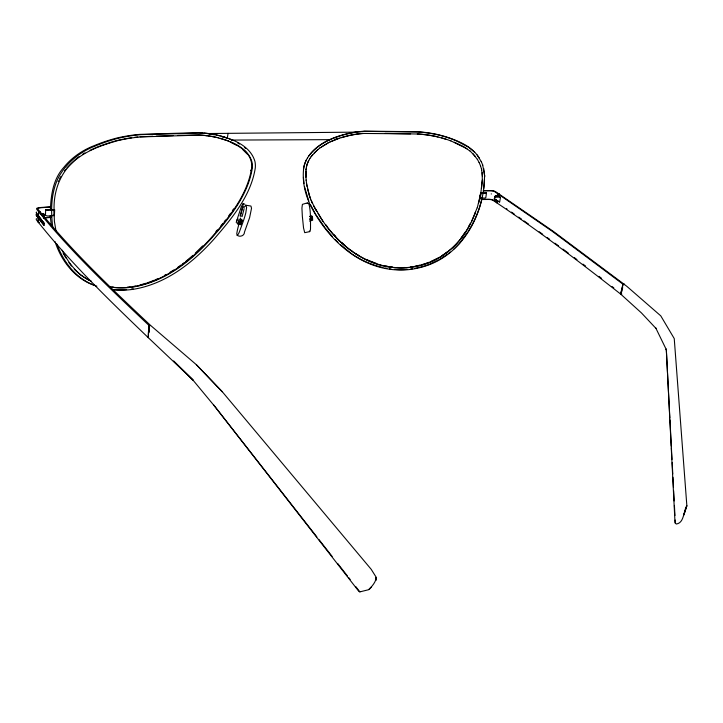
<?xml version="1.0" encoding="UTF-8"?>
<svg xmlns="http://www.w3.org/2000/svg" width="723" height="723" viewBox="0 0 723 723"><rect width="100%" height="100%" fill="white"/><g stroke="black" fill="none" stroke-linecap="round" stroke-linejoin="round"><path stroke-width="1.08" d="M305.928 171.017L306.091 180.325M54.044 210.872L54.397 221.328L56.051 231.36M43.154 216.105C46.019 214.297 42.53 213.773 40.678 213.764M51.505 209.399L45.666 209.797L45.45 215.463L47.474 215.978A5.938 2.024 3.3 0 0 49.047 215.942L54.406 215.571L54.641 209.914L51.342 209.417M54.406 215.571L54.324 209.498M239.584 221.545L239.105 222.621M239.06 222.431L240.886 222.304L240.09 222.883M240.587 222.458L240.614 221.997M148.92 332.707L149.254 328.305M149.137 331.73L149.309 329.534M50.583 206.841L42.422 207.384A20.904 7.149 3.4 0 0 38.156 207.817L36.647 208.36A14.659 4.962 3.5 0 0 36.756 209.345C70.592 251.369 109.986 288.649 149.191 325.621A71.387 55.599 -48.2 0 0 148.586 330.176L148.387 332.697A71.441 55.635 -48.2 0 0 148.278 337.659C109.227 300.181 69.986 262.386 36.394 219.855A14.614 5.052 3.3 0 1 36.286 218.861L36.521 218.644M148.721 330.303L148.522 332.824A71.45 55.644 -48.2 0 0 148.414 337.786L193.113 380.162L173.619 361.03L192.598 379.638L214.125 405.648M50.393 209.932C50.962 194.839 53.213 178.87 63.886 167.293C71.803 157.451 82.503 150.158 94.243 145.63A148.016 106.362 -42.3 0 1 116.656 138.084A155.671 116.466 -39.3 0 1 139.873 134.37L198.418 132.616L207.555 133.511A121.265 96.746 -29.1 0 1 215.093 134.704M303.452 169.76L303.994 166.552A24.347 18.572 -51.7 0 1 306.389 159.837M54.08 209.923C53.43 190.149 61.075 170.294 77.397 158.454C89.318 149.462 103.796 144.555 118.021 140.578A152.508 114.062 -39.3 0 1 140.714 136.927L199.367 135.111A116.177 91.631 -35.4 0 1 206.525 135.707M306.019 169.634L306.118 168.884M303.552 169.471C302.476 180.325 304.537 191.387 308.712 201.428M306.064 169.489L305.892 177.298M482.286 179.982L480.795 193.384L478.716 202.982M481.446 188.586L482.331 180.126L482.151 172.716M484.509 179.783C482.991 214.397 463.931 250.764 430.628 264.175A80.705 76.277 -74.3 0 1 417.614 268.143L415.029 268.685A85.377 78.843 -74.1 0 1 396.963 269.923C357.795 268.097 326.498 237.759 309.941 204.248M483.705 188.613L484.654 175.978L483.714 168.459M50.628 215.897L50.375 217.46L51.351 217.289M227.284 138.165L228.079 133.348M303.506 169.101L303.895 166.832A24.374 18.59 -51.7 0 1 306.299 160.117L307.582 157.668M306.073 169.028L306.48 166.778A22.666 17.28 -51.7 0 1 308.721 160.533M482.331 192.815L486.516 192.779L485.793 197.777L485.25 198.012A4.763 1.446 10.1 0 1 484.229 198.084L479.756 197.786L480.614 193.05L482.404 193.186M480.253 198.12L481.129 193.375L480.614 193.05M498.048 196.032C491.559 197.198 498.427 193.077 500.479 197.569L499.638 201.97A7.727 2.377 10.3 0 0 494.939 200.687L495.165 199.494L496.258 199.476M496.837 200.361L496.43 202.539L497.288 202.503M497.668 195.996L498.075 193.818L498.942 193.782A52.074 40.488 -56.2 0 1 498.906 194.144M496.773 202.765L497.18 200.578M497.804 197.307L498.427 194.035L499.295 194.008A52.101 40.497 -56.2 0 1 499.25 194.37M480.741 193.24L477.297 207.763M310.321 219.349L310.33 218.536M311.703 218.762L310.7 219.602M36.521 214.388L36.457 214.496A14.623 5.016 3.4 0 0 36.557 215.49L44.175 225.341L44.329 223.497L36.385 213.294A14.722 5.025 3.4 0 1 36.277 212.3L36.53 212.074M244.13 208.595L242.097 216.575M621.635 294.017L620.596 294.044L622.955 284.175L552.372 231.396L494.903 191.812A11.405 3.434 10.1 0 0 493.348 191.089L491.902 190.854A15.219 4.591 10.3 0 0 489.064 190.782L483.651 190.809M666.254 349.489L666.452 349.923L655.77 327.989L656.059 328.495L641.428 312.914L620.723 294.144L623.081 284.275L624.121 284.247L627.103 286.561L660.768 315.852L674.243 338.572L686.85 505.729C683.352 510.881 684.419 522.982 676.249 524.039L675.02 522.675L666.29 349.028L669.832 417.93M621.672 291.911L622.711 287.582M482.006 198.048C479.53 209.851 474.604 221.003 468.278 231.233M250.565 170.745L250.718 170.131M238.942 223.913L237.659 228.965A16.981 7.673 -81.7 0 0 237.036 232.128C234.993 237.75 244.6 237.415 244.473 232.11L249.607 217.659L251.523 208.296L250.953 206.064L245.856 205.224L243.949 207.51M236.855 220.705L237.316 218.97L238.156 219.015M240.804 214.713L243.009 204.211M237.569 218.084L241.636 205.73M236.213 222.422L237.027 219.765M237.605 223.832L238.771 220.036L242.033 220.542L240.867 224.329L237.605 223.832L236.954 223.018M239.205 221.78L238.915 222.268A1.075 0.913 -43.8 0 0 240.804 222.567L239.069 222.223M240.822 224.853L242.241 220.226L241.419 219.214M240.045 215.924L242.458 208.595M683.958 514.64L686.85 505.729L683.804 515.065M242.729 207.835L243.28 206.299M477.252 207.609L471.495 221.726M494.396 200.533L495.653 200.253M497.704 195.806L495.228 196.141M495.725 196.746C492.743 195.861 495.861 199.006 495.77 196.294C498.599 196.367 494.577 195.59 495.544 196.403M356.258 132.86L356.538 132.137L206.76 133.547M307.148 203.515C309.363 201.464 309.733 208.586 310.05 210.122A47.293 17.207 76.1 0 1 310.51 219.024L310.519 227.772A14.966 5.54 75.7 0 1 310.357 230.176L309.778 231.613L304.717 232.67L303.533 227.926L302.341 216.231L301.925 208.107L302.404 204.365L307.754 202.756M474.749 214.035L475.526 212.173M473.637 216.99L475.571 212.336M58.192 181.59L58.563 180.741M310.294 218.78L311.432 218.183M473.592 216.828C463.994 240.931 443.253 261.075 417.325 266.154A82.612 76.286 -74 0 1 397.388 267.862C363.172 266.263 334.722 241.925 318.066 213.466M59.458 179.069L60.795 176.557M468.974 225.883L470.429 223.19M309.833 158.518L308.676 160.678A22.684 17.289 -51.7 0 0 306.435 166.923M41.554 214.514L44.555 214.324L41.762 214.577M469.019 226.046C458.653 246.046 439.512 261.446 417.307 265.974A82.567 76.24 -74 0 1 397.388 267.682C367.98 266.317 342.395 247.89 325.567 224.69M307.492 157.948C316.593 143.398 333.809 136.602 349.896 133.122A111.785 83.398 -40 0 1 356.963 131.866L364.464 131.125L417.632 131.74A137.334 110.709 -30.9 0 1 437.776 134.586A130.375 106.859 -25.6 0 1 456.403 140.633C465.495 144.32 474.306 149.733 479.457 158.355M309.787 158.662L312.571 154.659M465.187 232.119L460.985 238.156M467.7 232.128L459.466 243.371L453.33 249.534M232.372 210.673L233.547 208.947M228.748 215.816L230.601 213.258M64.555 170.953L65.73 169.399M308.875 155.834C318.635 142.973 334.514 136.629 349.851 133.366A111.911 83.47 -39.9 0 1 356.927 132.11L364.437 131.369L417.668 131.975A137.478 110.809 -30.9 0 1 437.831 134.821A130.511 106.959 -25.6 0 1 456.475 140.886L468.54 147.149L474.668 152.282M311.071 156.692L317.831 149.453M224.284 221.717L225.576 220.036M220.913 225.847L222.937 223.362M66.959 167.881L76.023 158.952M215.915 231.523L217.397 229.905M202.63 245.901L195.291 253.195M314.134 152.969L319.855 147.917M192.905 255.382L185.431 261.717M496.674 196.358L495.3 196.258M450.248 252.092L448.233 253.656M310.51 218.409L311.252 218.129M448.549 250.89L449.254 250.294M445.115 253.502L447.013 252.038M447.365 254.306L439.548 259.43M76.765 158.319L79.123 156.593M182.476 263.931L183.868 262.91M177.515 267.555L181.039 265.016M42.033 214.668L43.958 214.595L42.404 214.65M43.913 215.834L43.317 215.987M319.81 148.052L328.296 142.72M441.518 255.942L444.22 254.116M321.437 146.923L330.077 141.835L339.259 138.156M170.068 272.237L173.854 269.959M82.865 154.089L84.907 152.915M494.451 199.177L495.553 199.376M495.508 197.424L494.767 197.117L495.671 197.442M164.356 275.436L166.272 274.415M437.767 258.174L430.863 261.5M438.771 259.891L430.583 263.805A80.615 76.195 -74.3 0 1 426.326 265.395M310.248 218.979L310.131 219.295A1.039 0.859 -49.1 0 0 311.984 218.834L311.631 218.382M330.04 141.97L339.232 138.283L347.935 135.879A107.546 80.271 -40 0 1 354.794 134.505L356.186 134.162M90.14 150.285L95.427 147.863M334.406 139.629L335.562 139.114M155.481 279.711L157.497 278.825M36.566 214.216L36.186 214.496A14.722 5.043 3.4 0 0 36.295 215.499L43.913 225.359M336.358 138.753L337.343 138.346M96.53 147.402L100.877 145.675M151.378 281.364L154.469 280.144M425.748 263.47L428.829 262.322M101.789 145.35L111.857 141.961M147.185 282.865L150.348 281.771M354.939 132.652L356.538 132.137M146.127 283.235L140.018 284.961M421.554 264.754L424.699 263.796M494.984 200.714L495.987 200.642M494.152 198.671L495.165 199.494M341.157 137.56L347.953 135.752A107.492 80.235 -40 0 1 354.821 134.379M112.942 141.663L116.195 140.759M494.975 200.244L494.107 200.488L496.755 202.16M496.195 200.623L495.481 200.678M316.855 536.9L213.8 405.151L358.843 591.369L359.891 591.875L368.576 589.724L371.324 587.112L369.173 589.362C372.182 585.982 375.861 582.096 376.231 577.415L375.824 580.09L376.421 577.623L371.188 569.299L221.871 391.242L196.358 364.699L150.718 325.54L149.327 325.748M311.749 218.807L310.131 219.295L311.694 218.563M309.444 221.048L312.643 220.253L312.463 216.638L311.667 215.861M309.932 216.24L311.279 216.159L309.661 216.557M310.321 217.162L312.463 216.638M237.09 235.454L238.454 233.909A15.382 6.832 -81.6 0 0 239.584 231.369L242.937 222.205A48.414 21.121 -81.2 0 0 245.802 212.896L246.624 207.501L245.856 205.224M418.201 265.558L419.873 265.151M136.078 286.2C165.992 280.045 191.035 260.434 210.908 238.057C228.739 217.93 247.23 195.463 251.667 168.107A23.615 20.75 -31.6 0 0 251.297 161.771C248.875 151.279 238.59 145.784 229.607 141.554M415.002 268.305L417.424 267.799M51.821 215.544L54.098 215.165M149.191 325.621L150.574 325.413C111.351 288.495 71.929 251.27 38.048 209.299A14.216 4.817 3.5 0 1 37.939 208.351L39.187 207.953A19.096 6.525 3.4 0 1 42.793 207.6L50.502 207.085M356.168 134.288L357.09 134.153A107.131 83.976 -37.5 0 1 363.958 133.457L410.61 133.854M43.47 214.577L43.958 214.586M239.928 223.009L239.304 222.865M239.747 221.419L240.379 221.554M496.159 197.533L495.851 197.451M495.626 200.425L494.821 200.217M495.815 200.705L494.713 200.687M496.041 199.512L495.472 199.449M44.067 217.695L50.167 217.271M43.407 217.984L51.188 217.433M54.641 209.914L49.272 210.266A5.947 2.006 3.4 0 1 47.691 210.303L45.666 209.797M43.073 216.005L44.392 215.698M44.329 223.497L41.798 220.298M140.081 136.801L152.905 136.267M239.919 219.322L241.184 219.702L240.533 219.421M39.539 222.368L38.256 222.422A61.039 54.849 -32.2 0 1 38.165 218.048L38.256 215.843A60.994 54.803 -32.2 0 1 38.635 211.866L39.919 211.821M40.127 212.092L38.834 212.146A61.021 54.821 -32.2 0 0 38.455 216.114L38.364 218.328A61.066 54.858 -32.2 0 0 38.464 222.702M156.285 136.159L173.159 135.581M620.723 294.144L621.762 294.116M177.659 135.427L198.735 134.984A116.141 91.631 -35.3 0 1 205.901 135.581L207.465 135.825M622.955 284.175L623.985 284.148A60.732 46.941 -48.6 0 1 623.922 284.564M42.865 214.451C45.513 214.46 40.994 214.125 42.621 214.794M481.681 199.34L487.293 199.286A16.611 5.124 10.3 0 1 490.664 199.376L492.508 199.711M480.967 199.53L487.438 199.476A15.183 4.681 10.3 0 1 490.266 199.539L491.712 199.774A11.378 3.498 10.2 0 1 493.267 200.506C537.162 229.634 579.141 261.563 620.596 294.044M481.129 193.375L485.106 193.348A4.772 1.437 10.1 0 0 486.136 193.285L486.516 192.779M483.28 190.628L488.911 190.592A16.665 5.034 10.3 0 1 492.291 190.691L494.143 191.026A11.758 3.534 10.1 0 1 495.761 191.776L553.321 231.378L623.985 284.148M231.604 140.072L330.185 139.647M385.169 133.393L417.298 134.017A134.623 108.522 -30.9 0 1 437.026 136.792L438.011 137.027M495.779 199.53L495.21 199.521M238.997 222.015L240.886 222.304A1.075 0.913 -43.8 0 0 238.997 222.015L239.132 222.015M496.105 196.331L495.815 196.322A7.745 2.35 10.3 0 1 500.479 197.569M113.421 289.562L116.267 289.751A95.834 86.091 -81.2 0 0 126.642 289.589M202.639 133.032L141.13 134.632A155.743 116.448 -39.3 0 0 117.93 138.346A148.088 106.335 -42.3 0 0 95.508 145.901C80.569 151.595 67.429 162.069 59.331 175.942C50.818 191.459 50.637 210.492 52.797 227.646M394.406 269.354L396.954 269.543A85.287 78.762 -74.1 0 0 407.257 269.381M479.756 197.786L481.825 197.948M43.742 214.198L41.88 214.487M203.832 132.996L206.29 133.258A121.211 96.746 -29.1 0 1 213.836 134.451L219.928 135.752M109.815 286.895L113.357 287.293M110.42 287.067L114.966 287.591A92.779 83.299 -81.1 0 0 136.683 286.38C166.588 280.19 191.64 260.596 211.514 238.201C229.354 218.066 247.844 195.599 252.291 168.242A23.624 20.759 -31.7 0 0 251.92 161.907C247.998 148.025 232.707 142.115 220.172 138.319M112.752 287.13L114.361 287.42A92.752 83.299 -81.1 0 0 136.078 286.209M389.363 268.775L391.035 268.992M390.059 266.733L392.481 267.04M206.832 135.698L208.947 136.023A116.53 93.068 -29.2 0 1 216.177 137.325M495.653 196.258L495.119 196.213M494.821 200.651L494.161 200.551A11.722 3.597 10.2 0 0 492.95 199.9M243.027 203.497L244.862 204.229M495.635 196.864L494.767 197.117M495.138 199.358L494.532 199.187M384.934 267.953L386.877 268.36M385.766 265.928L387.664 266.326M218.509 137.858L215.544 137.198A116.502 93.068 -29.2 0 0 208.314 135.897M216.267 134.957C231.279 138.464 249.95 144.889 254.885 161.22A25.35 22.277 -31.8 0 1 255.282 168.016C250.89 196.023 231.631 218.717 213.683 239.476C193.222 262.223 167.754 282.386 137.117 288.613A95.888 86.082 -81.2 0 1 117.478 290.086L114.632 289.896A90.818 78.952 -84.3 0 1 112.77 289.733M208.152 133.538L213.475 134.785M221.988 136.774L227.311 138.021M217.876 137.741L228.513 140.958M382.991 267.546L376.322 265.73M221.03 136.105L227.176 138.021M441.717 137.867L445.422 138.979M446.371 139.385L436.999 136.665A134.55 108.477 -30.9 0 0 417.279 133.891M96.864 286.172C76.078 280.19 61.446 261.672 55.084 241.672M375.373 265.449L368.043 262.729M446.344 139.259L450.89 140.949M376.439 263.479L367.257 259.9M450.854 140.831L467.004 148.766M454.333 142.214L463.633 146.615L470.067 151.089M95.391 285.576C76.548 279.25 63.525 262.295 56.981 244.148M229.01 138.726L232.553 140.28M367.528 262.494L361.916 259.919M91.315 281.184C77.84 275.346 68.396 263.199 62.205 250.248M88.233 279.81L89.878 280.614M230.655 142.196L235.662 144.826M361.048 259.503L354.451 255.68M87.438 279.349L80.542 274.957L74.27 269.236M237.777 143.027L239.539 144.058M359.195 255.843L355.364 253.457M497.795 200.786L499.638 201.97M351.423 253.628L340.596 244.726M352.173 254.144L353.692 255.174M506.534 208.649L507.031 208.992M511.504 212.11L514.189 213.981M518.698 217.117L521.391 219.033M524.085 220.949L528.576 224.139M539.213 231.758L542.693 234.279M547.04 237.424L549.652 239.313M243.235 204.672L242.955 204.094M350.754 250.257L352.228 251.333M554.948 243.208L558.508 245.829M562.955 249.119L568.296 253.059M574.36 257.623L576.954 259.584M583.018 264.148L585.612 266.1M598.942 276.331L601.608 278.373M612.074 286.534L613.809 287.899M242.72 149.544L247.031 153.918M244.491 147.429L245.793 148.504M345.142 245.63L341.807 242.576M470.031 150.962L475.291 156.439M335.336 239.638L337.984 242.241M309.697 231.64L309.354 231.062M196.358 364.699L222.196 391.749M334.198 234.867L335.743 236.502M332.2 236.34L325.296 228.143M472.797 153.52L477.406 159.422M241.374 219.729L242.033 220.542M240.208 223.515L240.867 224.329M326.163 225.224L327.275 226.642M324.808 227.51L315.824 214.623M318.843 539.421L332.128 556.403M337.632 563.425L347.392 575.915M348.757 577.65L350.167 579.466M355.716 586.543L359.891 591.875M68.902 262.566L71.469 266.019M40.967 219.168L36.638 213.285A14.641 4.998 3.4 0 1 36.539 212.96M477.153 154.957L481.301 161.672M322.892 221.274L313.655 205.793M315.815 209.589L316.945 211.532M315.364 213.836L310.483 204.844M63.1 253.068L65.883 257.912M477.361 159.295L479.159 162.585M315.734 209.923L311.152 200.334M308.992 202.051L309.625 203.515M312.3 203.253L310.574 198.807M481.202 161.41L482.756 165.142M479.114 162.449L480.551 165.883M310.077 197.542L310.529 198.97M308.802 201.102L304.455 186.597M309.552 196.313L306.471 183.172M309.643 195.996L310.122 197.379M310.031 197.704L307.573 188.893M480.506 165.748L481.563 169.299M482.657 164.871L484.753 176.258M481.635 169.86L482.467 176.475M481.509 169.164L481.681 169.995M306.886 186.29L306.181 180.027M51.423 226.362L50.221 215.743M303.976 183.561L303.416 177.388M669.968 419.9L671.296 445.983M671.414 448.224L672.001 459.439M672.191 462.648L672.77 474.026M672.95 477.27L673.465 487.492M673.655 490.772L674.17 500.958M674.414 505.395L674.939 515.544M675.174 520.027L675.345 523.398M240.226 218.87A51.134 23.642 -81.6 0 1 240.434 218.066M240.867 216.484A51.134 23.642 -81.6 0 1 241.093 215.689M41.663 214.442A1.6 0.551 3.3 0 0 43.208 214.659L43.931 214.55A9.697 3.335 3.4 0 0 42.205 215.4M41.41 214.315A1.6 0.551 3.3 0 1 41.247 214.171M36.511 212.797A14.641 4.998 3.4 0 1 36.511 212.472M117.397 140.452A152.463 114.071 -39.3 0 1 123.127 139.205M124.085 139.015A152.463 114.071 -39.3 0 1 131.667 137.75M134.487 137.379A152.463 114.071 -39.3 0 1 137.849 136.999M133.159 288.784A95.834 86.091 -81.2 0 1 131.306 289.073M135.481 286.046A92.725 83.308 -81.1 0 1 133.701 286.38M130.131 286.923A92.725 83.308 -81.1 0 1 127.429 287.221M412.426 268.748A85.287 78.762 -74.1 0 1 410.709 269.001M416.466 265.956A82.521 76.204 -74.1 0 1 414.821 266.299M412.336 266.724A82.521 76.204 -74.1 0 1 410.673 266.968M404.844 267.501A82.521 76.204 -74.1 0 1 397.379 267.492M425.458 265.675A80.615 76.195 -74.3 0 1 418.463 267.582M357.108 134.026A107.076 83.94 -37.5 0 1 363.217 133.393M491.206 193.927A16.62 5.061 10.3 0 1 491.468 193.945M148.586 330.221A71.441 55.635 -48.2 0 1 149.191 325.657M44.293 215.779A1.6 0.551 3.3 0 1 43.877 216.005M43.787 217.632A1.6 0.551 3.2 0 1 44.257 218.048M624.121 284.247A60.741 46.95 -48.6 0 1 624.057 284.663M376.421 577.623L375.653 580.334L376.421 577.623M311.975 218.59L310.113 219.051A1.039 0.859 -49.1 0 1 311.975 218.59"/></g></svg>
